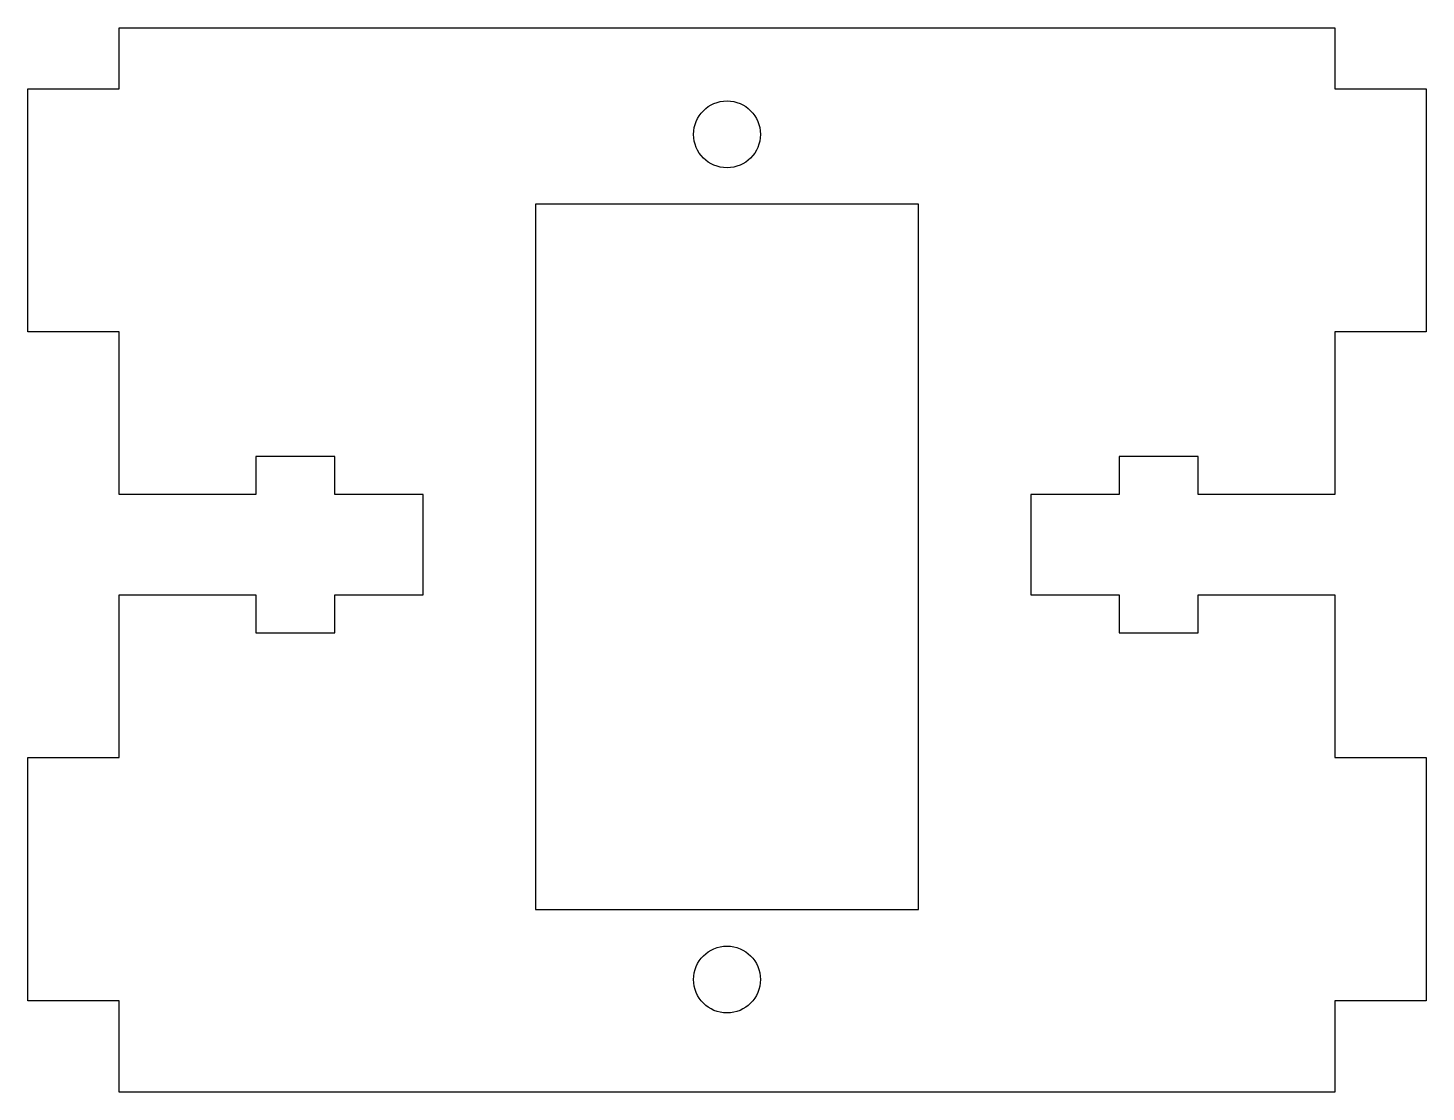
# Model space of a CAD drawing. Header units: millimetres. Extents: x -23 to 23, y -23 to 12.
import ezdxf

# ---------------------------------------------------------------- set-up
doc = ezdxf.new("R2010")
doc.units = ezdxf.units.MM

msp = doc.modelspace()

# ---------------------------------------------------------------- linework, layer by layer
for p, q in [((-20, 10), (-20, 12)), ((-20, 12), (20, 12)), ((20, 12), (20, 10)), ((-23, 2), (-23, 10)), ((-23, 10), (-20, 10)), ((20, 10), (23, 10)), ((23, 10), (23, 2)), ((6.3, 6.2), (-6.3, 6.2)), ((-6.3, 6.2), (-6.3, -17)), ((6.3, -17), (6.3, 6.2)), ((-20, 2), (-23, 2)), ((-20, -3.35), (-20, 2)), ((23, 2), (20, 2)), ((20, 2), (20, -3.35)), ((-12.9, -2.1), (-15.5, -2.1)), ((-15.5, -2.1), (-15.5, -3.35)), ((-12.9, -3.35), (-12.9, -2.1)), ((15.5, -2.1), (12.9, -2.1)), ((12.9, -2.1), (12.9, -3.35)), ((15.5, -3.35), (15.5, -2.1)), ((-15.5, -3.35), (-20, -3.35)), ((-10, -3.35), (-12.9, -3.35)), ((-10, -6.65), (-10, -3.35)), ((12.9, -3.35), (10, -3.35)), ((10, -3.35), (10, -6.65)), ((20, -3.35), (15.5, -3.35)), ((-20, -12), (-20, -6.65)), ((-20, -6.65), (-15.5, -6.65)), ((-15.5, -6.65), (-15.5, -7.9)), ((-12.9, -7.9), (-12.9, -6.65)), ((-12.9, -6.65), (-10, -6.65)), ((10, -6.65), (12.9, -6.65)), ((12.9, -6.65), (12.9, -7.9)), ((15.5, -7.9), (15.5, -6.65)), ((15.5, -6.65), (20, -6.65)), ((20, -6.65), (20, -12)), ((-15.5, -7.9), (-12.9, -7.9)), ((12.9, -7.9), (15.5, -7.9)), ((-23, -20), (-23, -12)), ((-23, -12), (-20, -12)), ((20, -12), (23, -12)), ((23, -12), (23, -20)), ((-6.3, -17), (6.3, -17)), ((-20, -20), (-23, -20)), ((-20, -23), (-20, -20)), ((23, -20), (20, -20)), ((20, -20), (20, -23)), ((20, -23), (-20, -23))]:
    msp.add_line(p, q)
for centre in [(0, 8.5), (0, -19.3)]:
    msp.add_circle(centre, 1.1)

doc.saveas('drawing.dxf')
